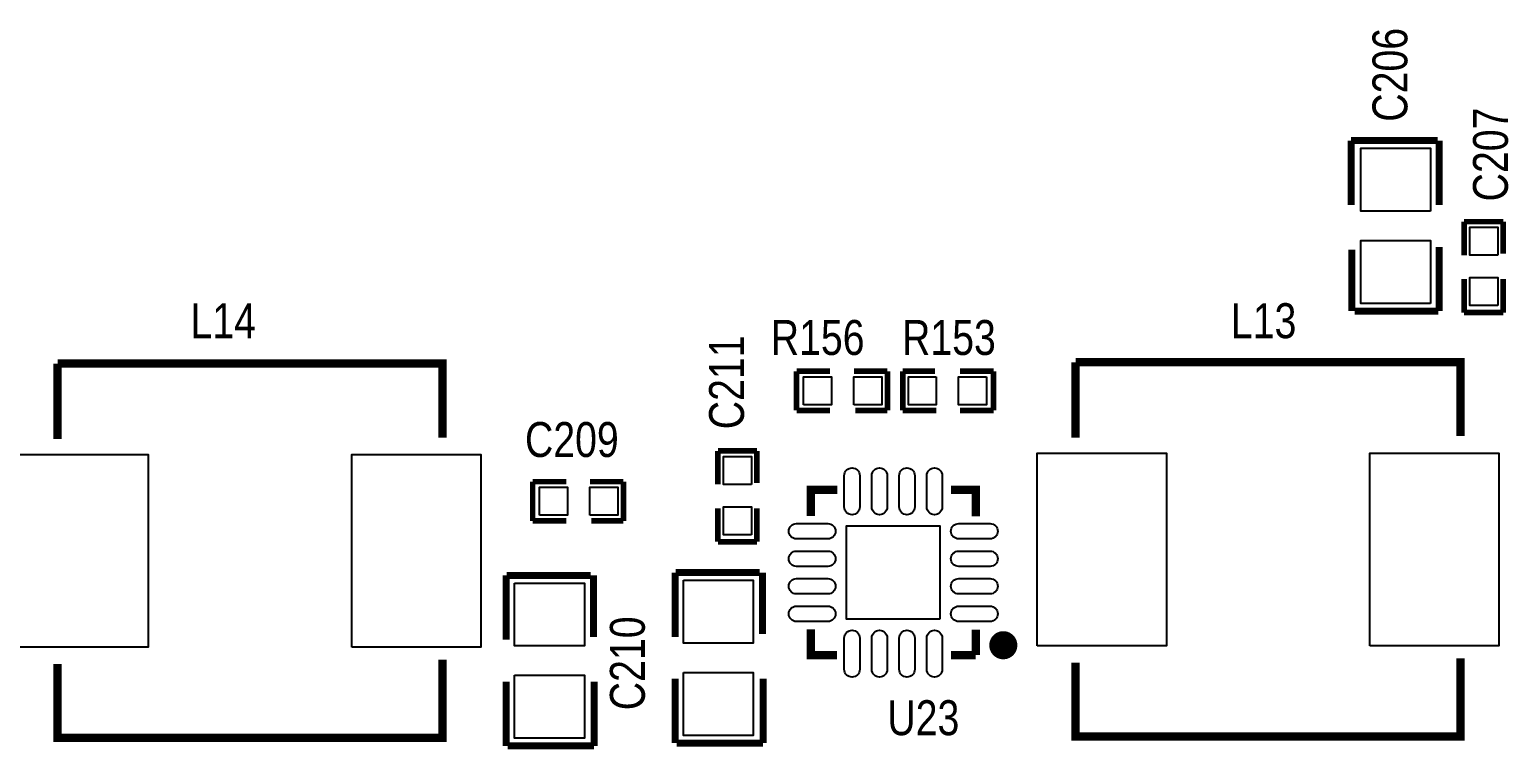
# Model space of a CAD drawing. Extents: x -16 to 114, y 9 to 99.
# Drawn here: x 26.97 to 53.87, y 26.71 to 39.79 of the extents above; entities that cross this region are included whole.
import ezdxf

# ---------------------------------------------------------------- set-up
doc = ezdxf.new("R2010")
doc.units = 0
for name, color, linetype in [('PG_SILKSCREEN_TOP', 6, 'CONTINUOUS'), ('PIN_TOP', 7, 'CONTINUOUS'), ('RD_SILKSCREEN_TOP', 8, 'CONTINUOUS')]:
    doc.layers.add(name, color=color, linetype=linetype)

msp = doc.modelspace()

# ---------------------------------------------------------------- linework, layer by layer
at = {"layer": 'PG_SILKSCREEN_TOP'}
for points, const_width in [([(51.0032, 36.6014), (51.0032, 37.7698)], 0.127), ([(51.0032, 37.7698), (52.578, 37.7698)], 0.127), ([(52.6034, 37.7698), (52.6034, 36.6014)], 0.127), ([(53.0606, 35.687), (53.0606, 36.2966)], 0.1016), ([(53.0606, 36.2966), (53.7718, 36.2966)], 0.1016), ([(53.7718, 36.2966), (53.7718, 35.7124)], 0.1016), ([(51.0159, 35.7886), (51.0159, 34.671)], 0.127), ([(52.6034, 34.671), (52.6034, 35.8394)], 0.127), ([(53.0606, 34.6456), (53.0606, 35.2552)], 0.1016), ([(53.7718, 34.6456), (53.7718, 35.2552)], 0.1016), ([(51.0667, 34.671), (52.5907, 34.671)], 0.127), ([(53.0606, 34.6456), (53.7718, 34.6456)], 0.1016), ([(27.47772, 33.717738), (34.47796, 33.717738), (34.47796, 32.37484)], 0.1524), ([(27.47772, 32.34944), (27.47772, 33.717738)], 0.1524), ([(40.9194, 33.5788), (40.9194, 32.8676)], 0.1016), ([(40.9194, 33.5788), (41.529, 33.5788)], 0.1016), ([(41.9608, 33.5788), (42.5704, 33.5788)], 0.1016), ([(42.5704, 33.5788), (42.5704, 32.8676)], 0.1016), ([(42.8498, 33.5788), (43.434, 33.5788)], 0.1016), ([(42.8498, 32.8676), (42.8498, 33.5788)], 0.1016), ([(44.5008, 33.5788), (43.8912, 33.5788)], 0.1016), ([(44.5008, 32.8676), (44.5008, 33.5788)], 0.1016), ([(45.99432, 33.742884), (52.99456, 33.742884), (52.99456, 32.40024)], 0.1524), ([(45.99432, 32.37484), (45.99432, 33.742884)], 0.1524), ([(40.9194, 32.8676), (41.529, 32.8676)], 0.1016), ([(42.5704, 32.8676), (41.9862, 32.8676)], 0.1016), ([(43.4594, 32.8676), (42.8498, 32.8676)], 0.1016), ([(44.5008, 32.8676), (43.8912, 32.8676)], 0.1016), ([(39.48684, 31.5214), (39.48684, 32.131)], 0.1016), ([(39.48684, 32.131), (40.19804, 32.131)], 0.1016), ([(40.19804, 32.131), (40.19804, 31.5468)], 0.1016), ([(36.1188, 31.5722), (36.7284, 31.5722)], 0.1016), ([(36.1188, 31.5722), (36.1188, 30.861)], 0.1016), ([(37.1602, 31.5722), (37.7698, 31.5722)], 0.1016), ([(37.7698, 31.5722), (37.7698, 30.861)], 0.1016), ([(41.659048, 31.42234), (41.176956, 31.42234), (41.176956, 30.949646)], 0.1524), ([(44.177204, 30.940248), (44.177204, 31.42234), (43.727878, 31.42234)], 0.1524), ([(39.48684, 30.48), (39.48684, 31.0896)], 0.1016), ([(40.19804, 30.48), (40.19804, 31.0896)], 0.1016), ([(36.1188, 30.861), (36.7284, 30.861)], 0.1016), ([(37.7698, 30.861), (37.1856, 30.861)], 0.1016), ([(39.48684, 30.48), (40.19804, 30.48)], 0.1016), ([(35.6362, 29.8704), (35.6362, 28.702)], 0.127), ([(37.1729, 29.8704), (35.6489, 29.8704)], 0.127), ([(37.2237, 28.7528), (37.2237, 29.8704)], 0.127), ([(38.7096, 29.9212), (38.7096, 28.7528)], 0.127), ([(40.2463, 29.9212), (38.7223, 29.9212)], 0.127), ([(40.2971, 28.8036), (40.2971, 29.9212)], 0.127), ([(41.176956, 28.88996), (41.176956, 28.422346), (41.651936, 28.422346)], 0.1524), ([(44.177204, 28.422346), (44.177204, 28.880816)], 0.1524), ([(34.47796, 28.33624), (34.47796, 26.91765), (27.47772, 26.91765), (27.47772, 28.26004)], 0.1524), ([(43.72991, 28.422346), (44.177204, 28.422346)], 0.1524), ([(52.99456, 28.36164), (52.99456, 26.942796), (45.99432, 26.942796), (45.99432, 28.28544)], 0.1524), ([(35.6362, 26.7716), (35.6362, 27.94)], 0.127), ([(37.2364, 27.94), (37.2364, 26.7716)], 0.127), ([(38.7096, 26.8224), (38.7096, 27.9908)], 0.127), ([(40.3098, 27.9908), (40.3098, 26.8224)], 0.127), ([(37.2364, 26.7716), (35.6616, 26.7716)], 0.127), ([(40.3098, 26.8224), (38.735, 26.8224)], 0.127)]:
    msp.add_lwpolyline(points, dxfattribs=dict(at, const_width=const_width))
at = {"layer": 'PG_SILKSCREEN_TOP', "const_width": 0.254}
msp.add_lwpolyline([(44.807124, 28.6004, 1), (44.550252, 28.600628, 1)], format="xyb", close=True, dxfattribs=at)
at = {"layer": 'PIN_TOP'}
for points in [[(52.451, 36.4871), (51.181, 36.4871), (51.181, 37.6301), (52.451, 37.6301)], [(53.6702, 35.687), (53.1622, 35.687), (53.1622, 36.195), (53.6702, 36.195)], [(52.451, 34.8107), (51.181, 34.8107), (51.181, 35.9537), (52.451, 35.9537)], [(53.6702, 34.7726), (53.1622, 34.7726), (53.1622, 35.2806), (53.6702, 35.2806)], [(41.0464, 32.9692), (41.0464, 33.4772), (41.5544, 33.4772), (41.5544, 32.9692)], [(41.9608, 32.9692), (41.9608, 33.4772), (42.4688, 33.4772), (42.4688, 32.9692)], [(43.4594, 33.4772), (43.4594, 32.9692), (42.9514, 32.9692), (42.9514, 33.4772)], [(44.3738, 33.4772), (44.3738, 32.9692), (43.8658, 32.9692), (43.8658, 33.4772)], [(26.778204, 28.56738), (26.778204, 32.0675), (29.127704, 32.0675), (29.127704, 28.56738)], [(32.827976, 28.56738), (32.827976, 32.0675), (35.177476, 32.0675), (35.177476, 28.56738)], [(40.09644, 31.5214), (39.58844, 31.5214), (39.58844, 32.0294), (40.09644, 32.0294)], [(45.294804, 28.59278), (45.294804, 32.0929), (47.644304, 32.0929), (47.644304, 28.59278)], [(51.344576, 28.59278), (51.344576, 32.0929), (53.694076, 32.0929), (53.694076, 28.59278)], [(36.2458, 30.9626), (36.2458, 31.4706), (36.7538, 31.4706), (36.7538, 30.9626)], [(37.1602, 30.9626), (37.1602, 31.4706), (37.6682, 31.4706), (37.6682, 30.9626)], [(40.09644, 30.607), (39.58844, 30.607), (39.58844, 31.115), (40.09644, 31.115)], [(43.527091, 29.072205), (41.827069, 29.072205), (41.827069, 30.772227), (43.527091, 30.772227)], [(35.7886, 29.7307), (37.0586, 29.7307), (37.0586, 28.5877), (35.7886, 28.5877)], [(38.862, 29.7815), (40.132, 29.7815), (40.132, 28.6385), (38.862, 28.6385)], [(35.7886, 28.0543), (37.0586, 28.0543), (37.0586, 26.9113), (35.7886, 26.9113)], [(38.862, 28.1051), (40.132, 28.1051), (40.132, 26.9621), (38.862, 26.9621)]]:
    msp.add_lwpolyline(points, close=True, dxfattribs=at)
for points in [[(42.067099, 31.682182), (42.067099, 31.112206, -1), (41.786937, 31.112206), (41.786937, 31.682182, -1)], [(42.567225, 31.682182), (42.567225, 31.112206, -1), (42.287063, 31.112206), (42.287063, 31.682182, -1)], [(43.067097, 31.682182), (43.067097, 31.112206, -1), (42.786935, 31.112206), (42.786935, 31.682182, -1)], [(43.567223, 31.682182), (43.567223, 31.112206, -1), (43.287061, 31.112206), (43.287061, 31.682182, -1)], [(40.917114, 30.812359), (41.48709, 30.812359, -1), (41.48709, 30.532197), (40.917114, 30.532197, -1)], [(43.86707, 30.812359), (44.437046, 30.812359, -1), (44.437046, 30.532197), (43.86707, 30.532197, -1)], [(40.917114, 30.312233), (41.48709, 30.312233, -1), (41.48709, 30.032071), (40.917114, 30.032071, -1)], [(43.86707, 30.312233), (44.437046, 30.312233, -1), (44.437046, 30.032071), (43.86707, 30.032071, -1)], [(40.917114, 29.812361), (41.48709, 29.812361, -1), (41.48709, 29.532199), (40.917114, 29.532199, -1)], [(43.86707, 29.812361), (44.437046, 29.812361, -1), (44.437046, 29.532199), (43.86707, 29.532199, -1)], [(40.917114, 29.312235), (41.48709, 29.312235, -1), (41.48709, 29.032073), (40.917114, 29.032073, -1)], [(43.86707, 29.312235), (44.437046, 29.312235, -1), (44.437046, 29.032073), (43.86707, 29.032073, -1)], [(42.067099, 28.732226), (42.067099, 28.16225, -1), (41.786937, 28.16225), (41.786937, 28.732226, -1)], [(42.567225, 28.732226), (42.567225, 28.16225, -1), (42.287063, 28.16225), (42.287063, 28.732226, -1)], [(43.067097, 28.732226), (43.067097, 28.16225, -1), (42.786935, 28.16225), (42.786935, 28.732226, -1)], [(43.567223, 28.732226), (43.567223, 28.16225, -1), (43.287061, 28.16225), (43.287061, 28.732226, -1)]]:
    msp.add_lwpolyline(points, format="xyb", close=True, dxfattribs=at)

# ---------------------------------------------------------------- texts
at = {"layer": 'RD_SILKSCREEN_TOP', "width": 0.84}
for s, p in [('C206', (52.027836, 38.1127)), ('C207', (53.856636, 36.6649)), ('C211', (39.962582, 32.5247)), ('C210', (38.159182, 27.4193))]:
    msp.add_text(s, height=0.635, rotation=90, dxfattribs=at).set_placement(p)
for s, p in [('L14', (29.8958, 34.180018)), ('L13', (48.8188, 34.180018)), ('R156', (40.4495, 33.875218)), ('R153', (42.8371, 33.874964)), ('C209', (35.9791, 32.021018)), ('U23', (42.5704, 26.966418))]:
    msp.add_text(s, height=0.635, dxfattribs=at).set_placement(p)

doc.saveas('drawing.dxf')
